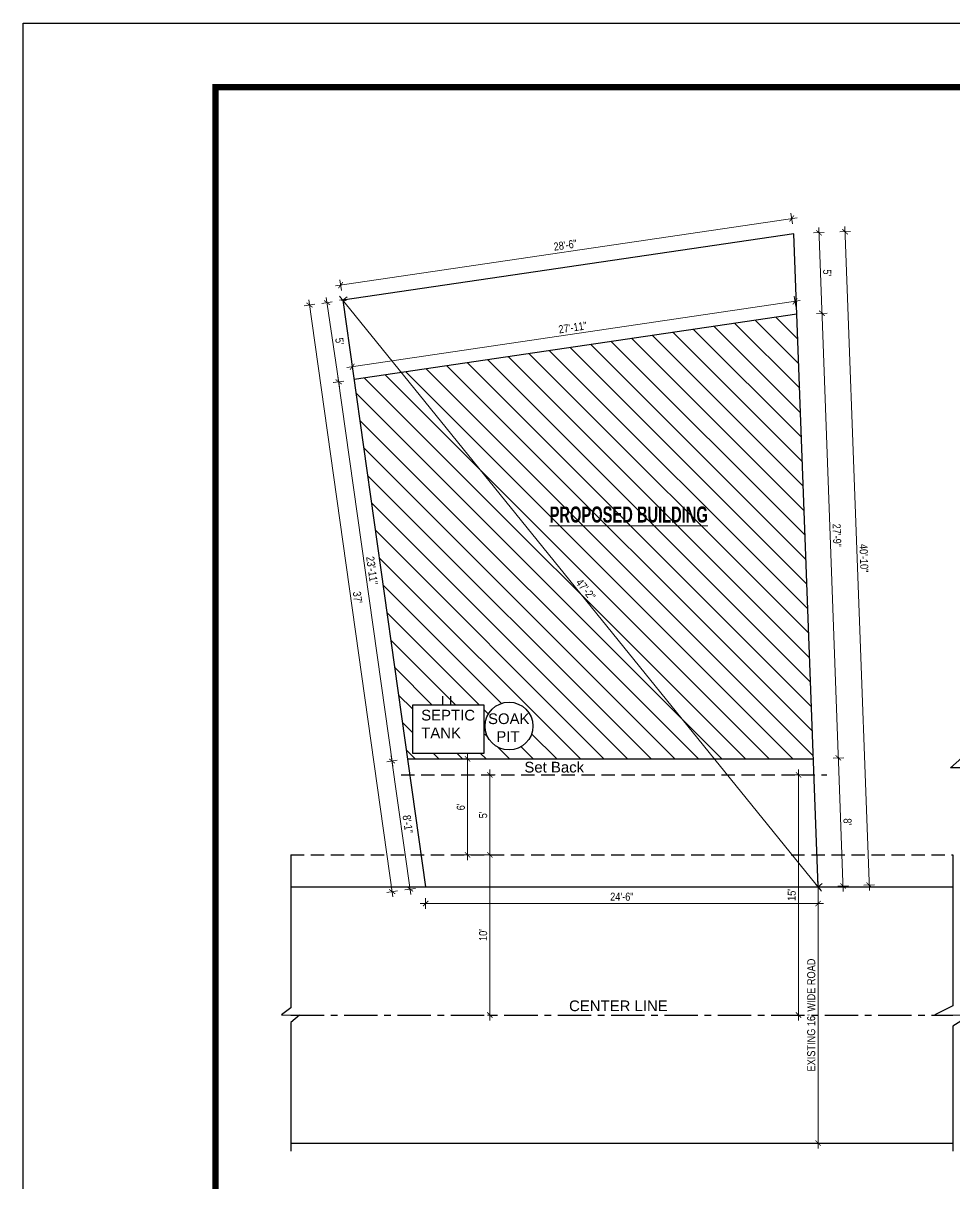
# Model space of a CAD drawing. Header units: inches. Extents: x -5142662 to -4941318, y -3361958 to -3160563.
# Drawn here: x -5000150 to -4999452, y -3260670 to -3259800 of the extents above; entities that cross this region are included whole.
import ezdxf

# ---------------------------------------------------------------- set-up
doc = ezdxf.new("R2010")
doc.units = ezdxf.units.IN
doc.header["$LTSCALE"] = 2
doc.header["$MEASUREMENT"] = 0
doc.header["$PDMODE"] = 34
doc.linetypes.add('CENTER', pattern=[2, 1.25, -0.25, 0.25, -0.25])
doc.linetypes.add('HIDDEN', pattern=[0.375, 0.25, -0.125])
doc.layers.get('0').update_dxf_attribs({"linetype": 'CONTINUOUS'})
doc.layers.get('DEFPOINTS').update_dxf_attribs({"color": 141, "linetype": 'CONTINUOUS'})
doc.layers.add('A-Hatch', color=7, linetype='CONTINUOUS')
doc.layers.add('furniture', color=31, linetype='CONTINUOUS')
for name, color, linetype, lineweight in [('DIM 1-100', 4, 'CONTINUOUS', 13), ('TEXT', 181, 'CONTINUOUS', 25), ('Text-100.w', 254, 'CONTINUOUS', 9), ('TEXTLAYER', 7, 'CONTINUOUS', 18), ('Toilet', 7, 'CONTINUOUS', 25)]:
    doc.layers.add(name, color=color, linetype=linetype, lineweight=lineweight)
doc.styles.add('Arial', font='arial.ttf', dxfattribs={"width": 0.8, "height": 12})
doc.styles.get("Standard").update_dxf_attribs({"font": 'ARIALN.TTF'})
doc.dimstyles.new('1 by 96', dxfattribs={"dimtxt": 6, "dimasz": 4, "dimexe": 4, "dimexo": 4, "dimgap": 2, "dimtad": 1, "dimdec": 0, "dimzin": 0, "dimdsep": 46, "dimlunit": 4, "dimtxsty": 'Standard', "dimblk": 'ARCHTICK', "dimcen": 0, "dimdle": 4, "dimadec": 0, "dimazin": 0, "dimtfac": 1, "dimtdec": 0, "dimtix": 1, "dimtofl": 0, "dimtmove": 1, "dimatfit": 3, "dimldrblk": 'ARCHTICK', "dimfxl": 4, "dimfxlon": 1, "dimtolj": 1, "dimtzin": 0, "dimlwd": -1, "dimlwe": -1, "dimarcsym": 0})

# ---------------------------------------------------------------- blocks, each defined once
blk = doc.blocks.new('_ArchTick')
at = {"color": 0, "linetype": 'ByBlock', "const_width": 0.15}
blk.add_lwpolyline([(-0.5, -0.5), (0.5, 0.5)], dxfattribs=at)
blk = doc.blocks.new('*D1745')
at = {"layer": 'DEFPOINTS', "color": 0, "ltscale": 0.5, "transparency": 16777216}
for p in [(-4999790.72, -3259989.8), (-4999922.19, -3260009.22), (-4999781.96, -3260049.15)]:
    blk.add_point(p, dxfattribs=at)
at = {"layer": 'DIM 1-100', "color": 0, "ltscale": 0.5, "transparency": 16777216}
for p, q in [((-4999912.84, -3260072.53), (-4999922.78, -3260005.26)), ((-4999918.24, -3260008.64), (-4999926.15, -3260009.81)), ((-4999909.47, -3260067.99), (-4999917.38, -3260069.16))]:
    blk.add_line(p, q, dxfattribs=at)
at = {"layer": 'DIM 1-100', "color": 0, "ltscale": 0.5, "transparency": 16777216, "xscale": 4, "yscale": 4, "zscale": 4}
for p, rotation in [((-4999922.19, -3260009.22), 98.40388065627104), ((-4999913.42, -3260068.58), 278.403880656271)]:
    blk.add_blockref('_ArchTick', p, dxfattribs=dict(at, rotation=rotation))
at = {"layer": 'DIM 1-100', "color": 0, "ltscale": 0.5, "transparency": 16777216, "insert": (-4999912.81, -3260038.16), "char_height": 6, "attachment_point": 5, "rotation": 278.40388}
blk.add_mtext("\\A1;5'", dxfattribs=at)
blk = doc.blocks.new('*D1746')
at = {"layer": 'DEFPOINTS', "color": 0, "ltscale": 0.5, "transparency": 16777216}
for p in [(-4999805.84, -3260363.11), (-4999811.84, -3260423.11), (-4999800.14, -3260423.11)]:
    blk.add_point(p, dxfattribs=at)
at = {"layer": 'DIM 1-100', "color": 0, "ltscale": 0.5, "transparency": 16777216}
for p, q in [((-4999800.14, -3260359.11), (-4999800.14, -3260427.11)), ((-4999801.84, -3260363.11), (-4999796.14, -3260363.11)), ((-4999804.14, -3260423.11), (-4999796.14, -3260423.11))]:
    blk.add_line(p, q, dxfattribs=at)
at = {"layer": 'DIM 1-100', "color": 0, "ltscale": 0.5, "transparency": 16777216, "xscale": 4, "yscale": 4, "zscale": 4}
for p, rotation in [((-4999800.14, -3260363.11), 90), ((-4999800.14, -3260423.11), 270)]:
    blk.add_blockref('_ArchTick', p, dxfattribs=dict(at, rotation=rotation))
at = {"layer": 'DIM 1-100', "color": 0, "ltscale": 0.5, "transparency": 16777216, "insert": (-4999805.19, -3260393.11), "char_height": 6, "attachment_point": 5, "rotation": 90}
blk.add_mtext("\\A1;5'", dxfattribs=at)
blk = doc.blocks.new('*D1747')
at = {"layer": 'DEFPOINTS', "color": 0, "ltscale": 0.5, "transparency": 16777216}
for p in [(-4999554.31, -3260447.11), (-4999554.31, -3260639.11), (-4999554.31, -3260639.11)]:
    blk.add_point(p, dxfattribs=at)
at = {"layer": 'DIM 1-100', "color": 0, "ltscale": 0.5, "transparency": 16777216}
for p, q in [((-4999554.31, -3260447.11), (-4999558.31, -3260447.11)), ((-4999554.31, -3260443.11), (-4999554.31, -3260643.11)), ((-4999554.31, -3260639.11), (-4999558.31, -3260639.11))]:
    blk.add_line(p, q, dxfattribs=at)
at = {"layer": 'DIM 1-100', "color": 0, "ltscale": 0.5, "transparency": 16777216, "xscale": 4, "yscale": 4, "zscale": 4}
for p, rotation in [((-4999554.31, -3260447.11), 90), ((-4999554.31, -3260639.11), 270)]:
    blk.add_blockref('_ArchTick', p, dxfattribs=dict(at, rotation=rotation))
at = {"layer": 'DIM 1-100', "color": 0, "ltscale": 0.5, "transparency": 16777216, "insert": (-4999559.42, -3260543.11), "char_height": 6, "attachment_point": 5, "rotation": 90}
blk.add_mtext("\\A1;EXISTING 16' WIDE ROAD", dxfattribs=at)
blk = doc.blocks.new('*D1748')
at = {"layer": 'DEFPOINTS', "color": 0, "ltscale": 0.5, "transparency": 16777216}
for p in [(-4999910.25, -3260007.46), (-4999848.31, -3260447.11), (-4999873.37, -3260450.64)]:
    blk.add_point(p, dxfattribs=at)
at = {"layer": 'DIM 1-100', "color": 0, "ltscale": 0.5, "transparency": 16777216}
for p, q in [((-4999931.35, -3260010.43), (-4999939.27, -3260011.55)), ((-4999935.87, -3260007.03), (-4999872.82, -3260454.61)), ((-4999869.41, -3260450.09), (-4999877.33, -3260451.2))]:
    blk.add_line(p, q, dxfattribs=at)
at = {"layer": 'DIM 1-100', "color": 0, "ltscale": 0.5, "transparency": 16777216, "xscale": 4, "yscale": 4, "zscale": 4}
for p, rotation in [((-4999935.31, -3260010.99), 98.01894551891075), ((-4999873.37, -3260450.64), 278.0189455189108)]:
    blk.add_blockref('_ArchTick', p, dxfattribs=dict(at, rotation=rotation))
at = {"layer": 'DIM 1-100', "color": 0, "ltscale": 0.5, "transparency": 16777216, "insert": (-4999899.33, -3260230.11), "char_height": 6, "attachment_point": 5, "rotation": 278.01895}
blk.add_mtext("\\A1;37'", dxfattribs=at)
blk = doc.blocks.new('*D1749')
at = {"layer": 'DEFPOINTS', "color": 0, "ltscale": 0.5, "transparency": 16777216}
for p in [(-4999572.39, -3259957.54), (-4999911.93, -3259996.09), (-4999910.25, -3260007.46)]:
    blk.add_point(p, dxfattribs=at)
at = {"layer": 'DIM 1-100', "color": 0, "ltscale": 0.5, "transparency": 16777216}
for p, q in [((-4999573.48, -3259950.13), (-4999574.65, -3259942.22)), ((-4999570.11, -3259945.59), (-4999915.89, -3259996.68)), ((-4999911.34, -3260000.05), (-4999912.51, -3259992.14))]:
    blk.add_line(p, q, dxfattribs=at)
at = {"layer": 'DIM 1-100', "color": 0, "ltscale": 0.5, "transparency": 16777216, "xscale": 4, "yscale": 4, "zscale": 4}
for p, rotation in [((-4999574.06, -3259946.18), 8.403880655819602), ((-4999911.93, -3259996.09), 188.4038806558196)]:
    blk.add_blockref('_ArchTick', p, dxfattribs=dict(at, rotation=rotation))
at = {"layer": 'DIM 1-100', "color": 0, "ltscale": 0.5, "transparency": 16777216, "insert": (-4999743.74, -3259966.13), "char_height": 6, "attachment_point": 5, "rotation": 8.40388}
blk.add_mtext('\\A1;28\'-6"', dxfattribs=at)
blk = doc.blocks.new('*D1750')
at = {"layer": 'DEFPOINTS', "color": 0, "ltscale": 0.5, "transparency": 16777216}
for p in [(-4999848.31, -3260447.11), (-4999554.31, -3260447.11), (-4999554.31, -3260459.51)]:
    blk.add_point(p, dxfattribs=at)
at = {"layer": 'DIM 1-100', "color": 0, "ltscale": 0.5, "transparency": 16777216}
for p, q in [((-4999848.31, -3260455.51), (-4999848.31, -3260463.51)), ((-4999554.31, -3260455.51), (-4999554.31, -3260463.51)), ((-4999852.31, -3260459.51), (-4999550.31, -3260459.51))]:
    blk.add_line(p, q, dxfattribs=at)
at = {"layer": 'DIM 1-100', "color": 0, "ltscale": 0.5, "transparency": 16777216, "xscale": 4, "yscale": 4, "zscale": 4, "rotation": 180}
blk.add_blockref('_ArchTick', (-4999848.31, -3260459.51), dxfattribs=at)
at = {"layer": 'DIM 1-100', "color": 0, "ltscale": 0.5, "transparency": 16777216, "xscale": 4, "yscale": 4, "zscale": 4}
blk.add_blockref('_ArchTick', (-4999554.31, -3260459.51), dxfattribs=at)
at = {"layer": 'DIM 1-100', "color": 0, "ltscale": 0.5, "transparency": 16777216, "insert": (-4999701.31, -3260454.45), "char_height": 6, "attachment_point": 5}
blk.add_mtext('\\A1;24\'-6"', dxfattribs=at)
blk = doc.blocks.new('*D1754')
at = {"layer": 'DEFPOINTS', "color": 0, "ltscale": 0.5, "transparency": 16777216}
for p in [(-4999572.39, -3259957.54), (-4999534.08, -3259956.13), (-4999554.31, -3260447.11)]:
    blk.add_point(p, dxfattribs=at)
at = {"layer": 'DIM 1-100', "color": 0, "ltscale": 0.5, "transparency": 16777216}
for p, q in [((-4999515.85, -3260449.7), (-4999534.22, -3259952.13)), ((-4999538.07, -3259956.28), (-4999530.08, -3259955.98)), ((-4999520, -3260445.85), (-4999512.01, -3260445.55))]:
    blk.add_line(p, q, dxfattribs=at)
at = {"layer": 'DIM 1-100', "color": 0, "ltscale": 0.5, "transparency": 16777216, "xscale": 4, "yscale": 4, "zscale": 4}
for p, rotation in [((-4999534.08, -3259956.13), 92.11435361988238), ((-4999516, -3260445.7), 272.1143536198824)]:
    blk.add_blockref('_ArchTick', p, dxfattribs=dict(at, rotation=rotation))
at = {"layer": 'DIM 1-100', "color": 0, "ltscale": 0.5, "transparency": 16777216, "insert": (-4999519.98, -3260200.73), "char_height": 6, "attachment_point": 5, "rotation": 272.11435}
blk.add_mtext('\\A1;40\'-10"', dxfattribs=at)
blk = doc.blocks.new('*D1755')
at = {"layer": 'DEFPOINTS', "color": 0, "ltscale": 0.5, "transparency": 16777216}
for p in [(-4999570.16, -3260017.86), (-4999551.43, -3260017.17), (-4999557.86, -3260351.11)]:
    blk.add_point(p, dxfattribs=at)
at = {"layer": 'DIM 1-100', "color": 0, "ltscale": 0.5, "transparency": 16777216}
for p, q in [((-4999538.98, -3260354.42), (-4999551.57, -3260013.18)), ((-4999555.42, -3260017.32), (-4999547.43, -3260017.02)), ((-4999543.12, -3260350.57), (-4999535.13, -3260350.28))]:
    blk.add_line(p, q, dxfattribs=at)
at = {"layer": 'DIM 1-100', "color": 0, "ltscale": 0.5, "transparency": 16777216, "xscale": 4, "yscale": 4, "zscale": 4}
for p, rotation in [((-4999551.43, -3260017.17), 92.11435361988767), ((-4999539.12, -3260350.42), 272.1143536198877)]:
    blk.add_blockref('_ArchTick', p, dxfattribs=dict(at, rotation=rotation))
at = {"layer": 'DIM 1-100', "color": 0, "ltscale": 0.5, "transparency": 16777216, "insert": (-4999540.21, -3260183.61), "char_height": 6, "attachment_point": 5, "rotation": 272.11435}
blk.add_mtext('\\A1;27\'-9"', dxfattribs=at)
blk = doc.blocks.new('*D1756')
at = {"layer": 'DEFPOINTS', "color": 0, "ltscale": 0.5, "transparency": 16777216}
for p in [(-4999901.88, -3260066.87), (-4999873.47, -3260352.75), (-4999861.84, -3260351.11)]:
    blk.add_point(p, dxfattribs=at)
at = {"layer": 'DIM 1-100', "color": 0, "ltscale": 0.5, "transparency": 16777216}
for p, q in [((-4999914.07, -3260064.55), (-4999872.91, -3260356.71)), ((-4999909.55, -3260067.95), (-4999917.47, -3260069.07)), ((-4999869.51, -3260352.19), (-4999877.43, -3260353.31))]:
    blk.add_line(p, q, dxfattribs=at)
at = {"layer": 'DIM 1-100', "color": 0, "ltscale": 0.5, "transparency": 16777216, "xscale": 4, "yscale": 4, "zscale": 4}
for p, rotation in [((-4999913.51, -3260068.51), 98.01894551889016), ((-4999873.47, -3260352.75), 278.0189455188902)]:
    blk.add_blockref('_ArchTick', p, dxfattribs=dict(at, rotation=rotation))
at = {"layer": 'DIM 1-100', "color": 0, "ltscale": 0.5, "transparency": 16777216, "insert": (-4999888.48, -3260209.93), "char_height": 6, "attachment_point": 5, "rotation": 278.01895}
blk.add_mtext('\\A1;23\'-11"', dxfattribs=at)
blk = doc.blocks.new('*D1757')
at = {"layer": 'DEFPOINTS', "color": 0, "ltscale": 0.5, "transparency": 16777216}
for p in [(-4999861.84, -3260351.11), (-4999859.94, -3260448.75), (-4999848.31, -3260447.11)]:
    blk.add_point(p, dxfattribs=at)
at = {"layer": 'DIM 1-100', "color": 0, "ltscale": 0.5, "transparency": 16777216}
for p, q in [((-4999869.51, -3260352.19), (-4999877.43, -3260353.31)), ((-4999874.03, -3260348.79), (-4999859.39, -3260452.71)), ((-4999855.98, -3260448.19), (-4999863.9, -3260449.31))]:
    blk.add_line(p, q, dxfattribs=at)
at = {"layer": 'DIM 1-100', "color": 0, "ltscale": 0.5, "transparency": 16777216, "xscale": 4, "yscale": 4, "zscale": 4}
for p, rotation in [((-4999873.47, -3260352.75), 98.01894551890209), ((-4999859.94, -3260448.75), 278.0189455189021)]:
    blk.add_blockref('_ArchTick', p, dxfattribs=dict(at, rotation=rotation))
at = {"layer": 'DIM 1-100', "color": 0, "ltscale": 0.5, "transparency": 16777216, "insert": (-4999861.69, -3260400.05), "char_height": 6, "attachment_point": 5, "rotation": 278.01895}
blk.add_mtext('\\A1;8\'-1"', dxfattribs=at)
blk = doc.blocks.new('*D1758')
at = {"layer": 'DEFPOINTS', "color": 0, "ltscale": 0.5, "transparency": 16777216}
for p in [(-4999557.86, -3260351.11), (-4999554.31, -3260447.11), (-4999535.58, -3260446.42)]:
    blk.add_point(p, dxfattribs=at)
at = {"layer": 'DIM 1-100', "color": 0, "ltscale": 0.5, "transparency": 16777216}
for p, q in [((-4999543.12, -3260350.57), (-4999535.13, -3260350.28)), ((-4999539.27, -3260346.43), (-4999535.43, -3260450.42)), ((-4999539.58, -3260446.57), (-4999531.58, -3260446.28))]:
    blk.add_line(p, q, dxfattribs=at)
at = {"layer": 'DIM 1-100', "color": 0, "ltscale": 0.5, "transparency": 16777216, "xscale": 4, "yscale": 4, "zscale": 4}
for p, rotation in [((-4999539.12, -3260350.42), 92.11435361990651), ((-4999535.58, -3260446.42), 272.1143536199065)]:
    blk.add_blockref('_ArchTick', p, dxfattribs=dict(at, rotation=rotation))
at = {"layer": 'DIM 1-100', "color": 0, "ltscale": 0.5, "transparency": 16777216, "insert": (-4999532.29, -3260398.24), "char_height": 6, "attachment_point": 5, "rotation": 272.11435}
blk.add_mtext("\\A1;8'", dxfattribs=at)
blk = doc.blocks.new('*D1751')
at = {"layer": 'DEFPOINTS', "color": 0, "ltscale": 0.5, "transparency": 16777216}
for p in [(-4999572.39, -3259957.54), (-4999553.65, -3259956.85), (-4999570.16, -3260017.86)]:
    blk.add_point(p, dxfattribs=at)
at = {"layer": 'DIM 1-100', "color": 0, "ltscale": 0.5, "transparency": 16777216}
for p, q in [((-4999551.28, -3260021.17), (-4999553.8, -3259952.85)), ((-4999557.65, -3259957), (-4999549.66, -3259956.7)), ((-4999555.42, -3260017.32), (-4999547.43, -3260017.02))]:
    blk.add_line(p, q, dxfattribs=at)
at = {"layer": 'DIM 1-100', "color": 0, "ltscale": 0.5, "transparency": 16777216, "xscale": 4, "yscale": 4, "zscale": 4}
for p, rotation in [((-4999553.65, -3259956.85), 92.11435361990651), ((-4999551.43, -3260017.17), 272.1143536199065)]:
    blk.add_blockref('_ArchTick', p, dxfattribs=dict(at, rotation=rotation))
at = {"layer": 'DIM 1-100', "color": 0, "ltscale": 0.5, "transparency": 16777216, "insert": (-4999547.49, -3259986.82), "char_height": 6, "attachment_point": 5, "rotation": 272.11435}
blk.add_mtext("\\A1;5'", dxfattribs=at)
blk = doc.blocks.new('*D1752')
at = {"layer": 'DEFPOINTS', "color": 0, "ltscale": 0.5, "transparency": 16777216}
for p in [(-4999570.16, -3260017.86), (-4999903.3, -3260057.28), (-4999901.88, -3260066.87)]:
    blk.add_point(p, dxfattribs=at)
at = {"layer": 'DIM 1-100', "color": 0, "ltscale": 0.5, "transparency": 16777216}
for p, q in [((-4999570.99, -3260012.23), (-4999572.16, -3260004.31)), ((-4999567.62, -3260007.68), (-4999907.25, -3260057.86)), ((-4999902.71, -3260061.23), (-4999903.88, -3260053.32))]:
    blk.add_line(p, q, dxfattribs=at)
at = {"layer": 'DIM 1-100', "color": 0, "ltscale": 0.5, "transparency": 16777216, "xscale": 4, "yscale": 4, "zscale": 4}
for p, rotation in [((-4999571.58, -3260008.27), 8.403880655919362), ((-4999903.3, -3260057.28), 188.4038806559193)]:
    blk.add_blockref('_ArchTick', p, dxfattribs=dict(at, rotation=rotation))
at = {"layer": 'DIM 1-100', "color": 0, "ltscale": 0.5, "transparency": 16777216, "insert": (-4999738.17, -3260027.81), "char_height": 6, "attachment_point": 5, "rotation": 8.40388}
blk.add_mtext('\\A1;27\'-11"', dxfattribs=at)
blk = doc.blocks.new('*D1761')
at = {"layer": 'DEFPOINTS', "color": 0, "ltscale": 0.5, "transparency": 16777216}
for p in [(-4999910.25, -3260007.46), (-4999910.25, -3260007.46), (-4999554.31, -3260447.11)]:
    blk.add_point(p, dxfattribs=at)
at = {"layer": 'DIM 1-100', "color": 0, "ltscale": 0.5, "transparency": 16777216}
for p, q in [((-4999551.79, -3260450.22), (-4999912.77, -3260004.35)), ((-4999910.25, -3260007.46), (-4999907.14, -3260004.94)), ((-4999554.31, -3260447.11), (-4999551.2, -3260444.6))]:
    blk.add_line(p, q, dxfattribs=at)
at = {"layer": 'DIM 1-100', "color": 0, "ltscale": 0.5, "transparency": 16777216, "xscale": 4, "yscale": 4, "zscale": 4}
for p, rotation in [((-4999910.25, -3260007.46), 128.9929455860294), ((-4999554.31, -3260447.11), 308.9929455860294)]:
    blk.add_blockref('_ArchTick', p, dxfattribs=dict(at, rotation=rotation))
at = {"layer": 'DIM 1-100', "color": 0, "ltscale": 0.5, "transparency": 16777216, "insert": (-4999728.38, -3260224.13), "char_height": 6, "attachment_point": 5, "rotation": 308.99295}
blk.add_mtext('\\A1;47\'-2"', dxfattribs=at)
blk = doc.blocks.new('*D1753')
at = {"layer": 'DEFPOINTS', "color": 0, "ltscale": 0.5, "transparency": 16777216}
for p in [(-4999701.43, -3260363.11), (-4999569, -3260363.11), (-4999701.43, -3260543.11)]:
    blk.add_point(p, dxfattribs=at)
at = {"layer": 'DIM 1-100', "color": 0, "ltscale": 0.5, "transparency": 16777216}
for p, q in [((-4999569, -3260547.11), (-4999569, -3260359.11)), ((-4999573, -3260363.11), (-4999565, -3260363.11)), ((-4999573, -3260543.11), (-4999565, -3260543.11))]:
    blk.add_line(p, q, dxfattribs=at)
at = {"layer": 'DIM 1-100', "color": 0, "ltscale": 0.5, "transparency": 16777216, "xscale": 4, "yscale": 4, "zscale": 4}
for p, rotation in [((-4999569, -3260363.11), 90), ((-4999569, -3260543.11), 270)]:
    blk.add_blockref('_ArchTick', p, dxfattribs=dict(at, rotation=rotation))
at = {"layer": 'DIM 1-100', "color": 0, "ltscale": 0.5, "transparency": 16777216, "insert": (-4999574.07, -3260453.11), "char_height": 6, "attachment_point": 5, "rotation": 90}
blk.add_mtext("\\A1;15'", dxfattribs=at)
blk = doc.blocks.new('*D1759')
at = {"layer": 'DEFPOINTS', "color": 0, "ltscale": 0.5, "transparency": 16777216}
for p in [(-4999811.84, -3260423.11), (-4999805.84, -3260543.11), (-4999800.14, -3260543.11)]:
    blk.add_point(p, dxfattribs=at)
at = {"layer": 'DIM 1-100', "color": 0, "ltscale": 0.5, "transparency": 16777216}
for p, q in [((-4999800.14, -3260419.11), (-4999800.14, -3260547.11)), ((-4999804.14, -3260423.11), (-4999796.14, -3260423.11)), ((-4999801.84, -3260543.11), (-4999796.14, -3260543.11))]:
    blk.add_line(p, q, dxfattribs=at)
at = {"layer": 'DIM 1-100', "color": 0, "ltscale": 0.5, "transparency": 16777216, "xscale": 4, "yscale": 4, "zscale": 4}
for p, rotation in [((-4999800.14, -3260423.11), 90), ((-4999800.14, -3260543.11), 270)]:
    blk.add_blockref('_ArchTick', p, dxfattribs=dict(at, rotation=rotation))
at = {"layer": 'DIM 1-100', "color": 0, "ltscale": 0.5, "transparency": 16777216, "insert": (-4999805.2, -3260483.11), "char_height": 6, "attachment_point": 5, "rotation": 90}
blk.add_mtext("\\A1;10'", dxfattribs=at)
blk = doc.blocks.new('*D1760')
at = {"layer": 'DEFPOINTS', "color": 0, "ltscale": 0.5, "transparency": 16777216}
for p in [(-4999851.69, -3260351.11), (-4999816.87, -3260351.11), (-4999851.69, -3260423.11)]:
    blk.add_point(p, dxfattribs=at)
at = {"layer": 'DIM 1-100', "color": 0, "ltscale": 0.5, "transparency": 16777216}
for p, q in [((-4999820.87, -3260351.11), (-4999812.87, -3260351.11)), ((-4999816.87, -3260427.11), (-4999816.87, -3260347.11)), ((-4999820.87, -3260423.11), (-4999812.87, -3260423.11))]:
    blk.add_line(p, q, dxfattribs=at)
at = {"layer": 'DIM 1-100', "color": 0, "ltscale": 0.5, "transparency": 16777216, "xscale": 4, "yscale": 4, "zscale": 4}
for p, rotation in [((-4999816.87, -3260351.11), 90), ((-4999816.87, -3260423.11), 270)]:
    blk.add_blockref('_ArchTick', p, dxfattribs=dict(at, rotation=rotation))
at = {"layer": 'DIM 1-100', "color": 0, "ltscale": 0.5, "transparency": 16777216, "insert": (-4999821.93, -3260387.11), "char_height": 6, "attachment_point": 5, "rotation": 90}
blk.add_mtext("\\A1;6'", dxfattribs=at)

msp = doc.modelspace()

# ---------------------------------------------------------------- hatches: boundary and pattern name
at = {"layer": 'A-Hatch'}
h = msp.add_hatch(dxfattribs=at)
h.set_pattern_fill('ANSI31', color=256, scale=100, angle=-90)
h.set_pattern_definition([(315, (10611.05, 2171.955), (8.838834765, 8.838834765), [])])
h.paths.add_polyline_path([(-4999570.16, -3260017.86), (-4999901.88, -3260066.87), (-4999861.84, -3260351.11), (-4999557.86, -3260351.11)])
h.paths.add_polyline_path([(-4999767.96, -3260326.52, -1), (-4999803.75, -3260326.52), (-4999804.52, -3260346.86), (-4999858.12, -3260346.86), (-4999858.12, -3260310.86), (-4999804.52, -3260310.86), (-4999803.75, -3260326.52, -1)], flags=16)
h.paths.add_polyline_path([(-4999739.63, -3260220.2), (-4999726.72, -3260236.14), (-4999717.01, -3260228.28), (-4999729.92, -3260212.34)], flags=24)
h.paths.add_polyline_path([(-4999804.05, -3260342.89), (-4999768.99, -3260342.89), (-4999768.99, -3260313.07), (-4999804.05, -3260313.07)], flags=24)
h.paths.add_polyline_path([(-4999854.14, -3260340.21), (-4999809.77, -3260340.21), (-4999809.77, -3260310.39), (-4999854.14, -3260310.39)], flags=8)
h.paths.add_polyline_path([(-4999758.5, -3260180.63), (-4999633.97, -3260180.63), (-4999633.97, -3260155.46), (-4999758.5, -3260155.46)], flags=24)

# ---------------------------------------------------------------- linework, layer by layer
at = {"ltscale": 0.5}
for p, q in [((-4999572.39, -3259957.54), (-4999910.25, -3260007.46)), ((-4999554.31, -3260447.11), (-4999572.39, -3259957.54)), ((-4999910.25, -3260007.46), (-4999848.31, -3260447.11)), ((-4999570.16, -3260017.86), (-4999901.88, -3260066.87)), ((-4999861.84, -3260351.11), (-4999557.86, -3260351.11)), ((-4999949.37, -3260447.11), (-4999453.48, -3260447.11)), ((-4999848.31, -3260447.11), (-4999554.31, -3260447.11)), ((-4999949.37, -3260639.11), (-4999453.48, -3260639.11))]:
    msp.add_line(p, q, dxfattribs=at)
msp.add_lwpolyline([(-5000149.75, -3262044.85), (-5000149.75, -3259799.81), (-4996974.94, -3259799.81), (-4996974.94, -3262044.85)], close=True)
at = {"const_width": 4.8}
msp.add_lwpolyline([(-4997022.94, -3261996.85), (-4997022.94, -3259847.81), (-5000005.75, -3259847.81), (-5000005.75, -3261996.85)], close=True, dxfattribs=at)
at = {"linetype": 'Continuous', "ltscale": 0.5}
for points in [[(-4999949.37, -3260423.11), (-4999949.37, -3260537.67), (-4999956.19, -3260542.99), (-4999942.77, -3260543.24), (-4999949.37, -3260548.67), (-4999949.37, -3260645.11)], [(-4999453.48, -3260423.11), (-4999453.48, -3260536.17), (-4999466.79, -3260542.99), (-4999440.13, -3260543.24), (-4999453.48, -3260551.54), (-4999453.48, -3260645.11)]]:
    msp.add_lwpolyline(points, dxfattribs=at)
at = {"layer": 'furniture', "ltscale": 7}
for p, q in [((-4999835.36, -3260310.86), (-4999835.36, -3260304.13)), ((-4999829.36, -3260310.86), (-4999829.36, -3260304.13))]:
    msp.add_line(p, q, dxfattribs=at)
msp.add_lwpolyline([(-4999804.52, -3260346.86), (-4999804.52, -3260310.86), (-4999858.12, -3260310.86), (-4999858.12, -3260346.86)], close=True, dxfattribs=at)
msp.add_circle((-4999785.85, -3260326.52), 17.9, dxfattribs=at)
at = {"layer": 'TEXT'}
msp.add_lwpolyline([(-4999448.02, -3260357.8), (-4999455.16, -3260357.8), (-4999440.02, -3260344.72), (-4999424.88, -3260357.8)], dxfattribs=at)
at = {"layer": 'Toilet', "linetype": 'HIDDEN', "ltscale": 20}
for p, q in [((-4999866.64, -3260363.11), (-4999547.78, -3260363.11)), ((-4999949.37, -3260423.11), (-4999453.48, -3260423.11))]:
    msp.add_line(p, q, dxfattribs=at)
at = {"layer": 'Toilet', "linetype": 'CENTER', "ltscale": 10}
msp.add_line((-4999949.37, -3260543.11), (-4999453.48, -3260543.11), dxfattribs=at)

# ---------------------------------------------------------------- texts
at = {"layer": 'Text-100.w', "insert": (-4999696.17, -3260162), "char_height": 12, "width": 569.1024, "attachment_point": 2, "style": 'Arial'}
msp.add_mtext('\\A1;{\\fArial Narrow|b1|i0|c0|p34;\\LPROPOSED BUILDING}', dxfattribs=at)
at = {"layer": 'TEXTLAYER', "ltscale": 5, "char_height": 8, "width": 90.522, "attachment_point": 1}
for s, insert in [('{\\fArial|b0|i0|c0|p34;SEPTIC \\PTANK}', (-4999851.63, -3260314.37)), ('{\\fArial|b0|i0|c0|p34;SOAK \\P  PIT}', (-4999801.55, -3260317.05)), ('{\\fArial|b0|i0|c0|p34;Set Back}', (-4999774.32, -3260353.33)), ('{\\fArial|b0|i0|c0|p34;CENTER LINE}', (-4999740.86, -3260532.19))]:
    msp.add_mtext(s, dxfattribs=dict(at, insert=insert))

# ---------------------------------------------------------------- dimensions: what is measured, and where the dimension line sits
at = {"layer": 'DIM 1-100', "ltscale": 0.5}
for p1, p2, distance, picture, middle in [((-4999572.39, -3259957.54), (-4999910.25, -3260007.46), -11.49, '*D1749', (-4999743.74, -3259966.13)), ((-4999554.31, -3260447.11), (-4999572.39, -3259957.54), -38.33, '*D1754', (-4999519.98, -3260200.73)), ((-4999781.96, -3260049.15), (-4999790.72, -3259989.8), 132.9, '*D1745', (-4999912.81, -3260038.16)), ((-4999554.31, -3260447.11), (-4999910.25, -3260007.46), 0, '*D1761', (-4999728.38, -3260224.13)), ((-4999570.16, -3260017.86), (-4999901.88, -3260066.87), -9.7, '*D1752', (-4999738.17, -3260027.81)), ((-4999910.25, -3260007.46), (-4999848.31, -3260447.11), -25.31, '*D1748', (-4999899.33, -3260230.11)), ((-4999557.86, -3260351.11), (-4999570.16, -3260017.86), -18.75, '*D1755', (-4999540.21, -3260183.61)), ((-4999901.88, -3260066.87), (-4999861.84, -3260351.11), -11.75, '*D1756', (-4999888.48, -3260209.93))]:
    dim = msp.add_aligned_dim(p1=p1, p2=p2, distance=distance, dimstyle='1 by 96', dxfattribs=at)
    dim.commit()
    dim.dimension.update_dxf_attribs({"geometry": picture, "text_midpoint": middle})
for base, p1, p2, angle, picture, middle in [((-4999553.65, -3259956.85), (-4999570.16, -3260017.86), (-4999572.39, -3259957.54), 272.11435, '*D1751', (-4999547.49, -3259986.82)), ((-4999859.94, -3260448.75), (-4999861.84, -3260351.11), (-4999848.31, -3260447.11), 98.01895, '*D1757', (-4999861.69, -3260400.05)), ((-4999816.87, -3260351.11), (-4999851.69, -3260423.11), (-4999851.69, -3260351.11), 90, '*D1760', (-4999821.93, -3260387.11)), ((-4999535.58, -3260446.42), (-4999557.86, -3260351.11), (-4999554.31, -3260447.11), 272.11435, '*D1758', (-4999532.29, -3260398.24)), ((-4999800.14, -3260423.11), (-4999805.84, -3260363.11), (-4999811.84, -3260423.11), 90, '*D1746', (-4999805.19, -3260393.11)), ((-4999569, -3260363.11), (-4999701.43, -3260543.11), (-4999701.43, -3260363.11), 90, '*D1753', (-4999574.07, -3260453.11)), ((-4999800.14, -3260543.11), (-4999811.84, -3260423.11), (-4999805.84, -3260543.11), 90, '*D1759', (-4999805.2, -3260483.11))]:
    dim = msp.add_linear_dim(base=base, p1=p1, p2=p2, angle=angle, dimstyle='1 by 96', dxfattribs=at)
    dim.commit()
    dim.dimension.update_dxf_attribs({"geometry": picture, "text_midpoint": middle})
dim = msp.add_linear_dim(base=(-4999554.31, -3260459.51), p1=(-4999848.31, -3260447.11), p2=(-4999554.31, -3260447.11), dimstyle='1 by 96', dxfattribs=at)
dim.commit()
dim.dimension.update_dxf_attribs({"geometry": '*D1750', "text_midpoint": (-4999701.31, -3260454.45)})
dim = msp.add_linear_dim(base=(-4999554.31, -3260639.11), p1=(-4999554.31, -3260447.11), p2=(-4999554.31, -3260639.11), angle=90, text='EXISTING <> WIDE ROAD', dimstyle='1 by 96', dxfattribs=at)
dim.commit()
dim.dimension.update_dxf_attribs({"geometry": '*D1747', "text_midpoint": (-4999559.42, -3260543.11)})

doc.saveas('drawing.dxf')
